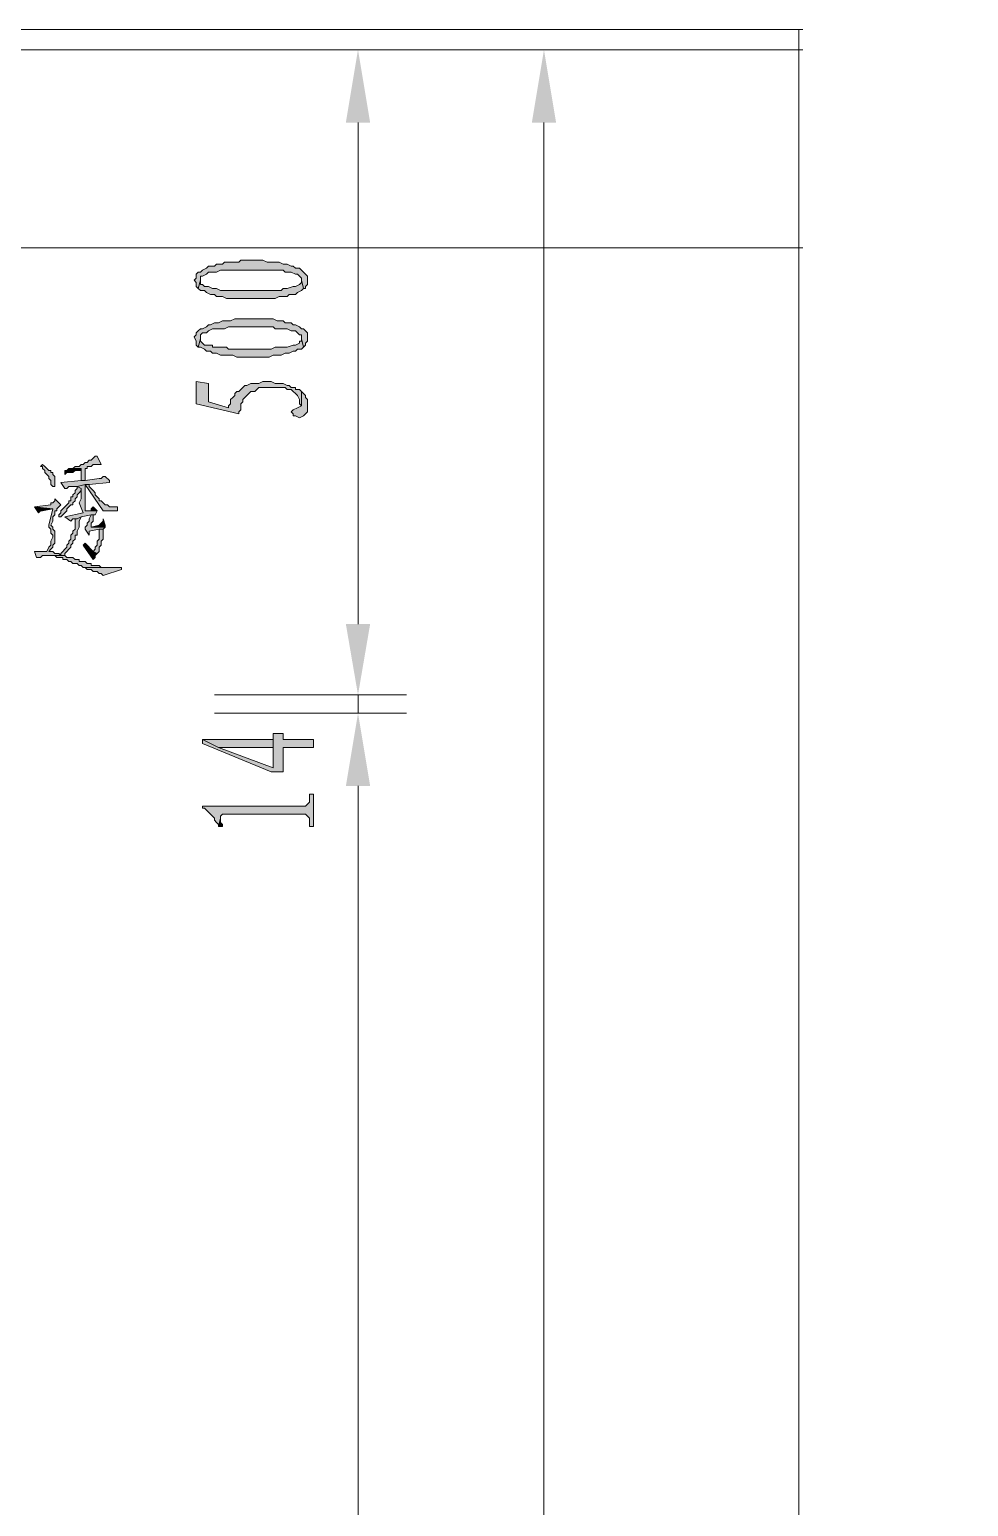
# Model space of a CAD drawing. Header units: millimetres. Extents: x 24 to 410, y 10 to 282.
# Drawn here: x 73.55 to 93.22, y 112.47 to 143.38 of the extents above; entities that cross this region are included whole.
import ezdxf

# ---------------------------------------------------------------- set-up
doc = ezdxf.new("R2010")
doc.units = ezdxf.units.MM

msp = doc.modelspace()

# ---------------------------------------------------------------- hatches: boundary and pattern name
h = msp.add_hatch(color=256)
h.dxf.hatch_style = 2
h.paths.add_polyline_path([(80.179333, 141.435667), (80.687333, 141.435667), (80.433333, 142.959667)])
h = msp.add_hatch(color=256)
h.dxf.hatch_style = 2
h.paths.add_polyline_path([(84.074, 141.435667), (84.582, 141.435667), (84.328, 142.959667)])
h = msp.add_hatch(color=256)
h.dxf.hatch_style = 2
h.paths.add_polyline_path([(77.004333, 138.133667), (77.046667, 138.091333), (77.046667, 138.006667), (77.089, 137.964333), (77.131333, 138.133667), (77.131333, 138.218333), (77.173667, 138.218333), (77.258333, 138.260667), (77.300667, 138.303), (77.47, 138.303), (77.554667, 138.345333), (78.189667, 138.345333), (78.232, 138.345333), (78.867, 138.345333), (78.909333, 138.303), (79.036333, 138.303), (79.121, 138.260667), (79.163333, 138.260667), (79.205667, 138.218333), (79.248, 138.176), (79.248, 138.133667), (79.290333, 137.964333), (79.332667, 137.964333), (79.332667, 138.006667), (79.375, 138.049), (79.375, 138.218333), (79.332667, 138.260667), (79.290333, 138.303), (79.248, 138.345333), (79.205667, 138.387667), (79.121, 138.387667), (79.078667, 138.43), (79.036333, 138.43), (78.951667, 138.472333), (78.867, 138.472333), (78.782333, 138.514667), (78.528333, 138.514667), (78.443667, 138.557), (77.978, 138.557), (77.935667, 138.514667), (77.639333, 138.514667), (77.597, 138.472333), (77.47, 138.472333), (77.427667, 138.43), (77.300667, 138.43), (77.258333, 138.387667), (77.173667, 138.345333), (77.131333, 138.303), (77.089, 138.303), (77.046667, 138.260667), (77.046667, 138.176)])
h = msp.add_hatch(color=256)
h.dxf.hatch_style = 2
h.paths.add_polyline_path([(77.089, 137.964333), (77.131333, 137.922), (77.216, 137.922), (77.258333, 137.879667), (77.343, 137.837333), (77.427667, 137.837333), (77.47, 137.795), (77.597, 137.795), (77.681667, 137.752667), (78.697667, 137.752667), (78.782333, 137.795), (78.824667, 137.795), (78.951667, 137.795), (78.994, 137.837333), (79.121, 137.837333), (79.163333, 137.879667), (79.248, 137.922), (79.290333, 137.964333), (79.248, 138.133667), (79.248, 138.091333), (79.205667, 138.049), (79.121, 138.006667), (79.078667, 138.006667), (78.951667, 137.964333), (78.867, 137.964333), (78.824667, 137.922), (77.554667, 137.922), (77.47, 137.964333), (77.385333, 137.964333), (77.300667, 138.006667), (77.216, 138.006667), (77.173667, 138.049), (77.131333, 138.049), (77.131333, 138.091333), (77.131333, 138.133667)])
h = msp.add_hatch(color=256)
h.dxf.hatch_style = 2
h.paths.add_polyline_path([(77.004333, 136.948333), (77.046667, 136.863667), (77.046667, 136.779), (77.089, 136.736667), (77.131333, 136.906), (77.131333, 136.990667), (77.173667, 137.033), (77.258333, 137.033), (77.300667, 137.075333), (77.385333, 137.117667), (77.639333, 137.117667), (77.724, 137.16), (78.189667, 137.16), (78.232, 137.16), (78.655333, 137.16), (78.697667, 137.117667), (78.951667, 137.117667), (79.036333, 137.075333), (79.121, 137.075333), (79.163333, 137.033), (79.205667, 136.990667), (79.248, 136.990667), (79.248, 136.948333), (79.248, 136.906), (79.290333, 136.736667), (79.332667, 136.779), (79.332667, 136.821333), (79.375, 136.863667), (79.375, 137.033), (79.332667, 137.075333), (79.290333, 137.117667), (79.248, 137.117667), (79.205667, 137.16), (79.121, 137.202333), (79.078667, 137.202333), (79.036333, 137.244667), (78.909333, 137.244667), (78.867, 137.287), (78.74, 137.287), (78.655333, 137.329333), (77.851, 137.329333), (77.766333, 137.287), (77.597, 137.287), (77.512333, 137.244667), (77.427667, 137.244667), (77.343, 137.202333), (77.300667, 137.202333), (77.258333, 137.16), (77.173667, 137.117667), (77.131333, 137.117667), (77.089, 137.075333), (77.046667, 137.033), (77.046667, 136.990667)])
h = msp.add_hatch(color=256)
h.dxf.hatch_style = 2
h.paths.add_polyline_path([(77.089, 136.736667), (77.131333, 136.736667), (77.216, 136.694333), (77.258333, 136.652), (77.343, 136.652), (77.385333, 136.609667), (77.47, 136.609667), (77.554667, 136.567333), (77.808667, 136.567333), (77.893333, 136.525), (78.570667, 136.525), (78.655333, 136.567333), (78.782333, 136.567333), (78.824667, 136.567333), (78.909333, 136.609667), (78.994, 136.609667), (79.078667, 136.652), (79.121, 136.652), (79.163333, 136.694333), (79.248, 136.694333), (79.290333, 136.736667), (79.248, 136.906), (79.248, 136.863667), (79.205667, 136.863667), (79.205667, 136.821333), (79.121, 136.779), (79.078667, 136.779), (78.951667, 136.736667), (78.697667, 136.736667), (78.613, 136.694333), (77.724, 136.694333), (77.681667, 136.736667), (77.385333, 136.736667), (77.385333, 136.779), (77.216, 136.779), (77.173667, 136.821333), (77.131333, 136.863667), (77.131333, 136.906)])
h = msp.add_hatch(color=256)
h.dxf.hatch_style = 2
h.paths.add_polyline_path([(77.046667, 136.017), (77.046667, 135.551333), (77.935667, 135.339667), (77.935667, 135.382), (77.978, 135.424333), (77.978, 135.551333), (78.020333, 135.593667), (78.020333, 135.636), (78.062667, 135.678333), (78.105, 135.720667), (78.147333, 135.763), (78.189667, 135.805333), (78.274333, 135.805333), (78.316667, 135.847667), (78.359, 135.89), (78.909333, 135.89), (78.951667, 135.847667), (79.036333, 135.847667), (79.078667, 135.805333), (79.121, 135.763), (79.163333, 135.720667), (79.205667, 135.636), (79.205667, 135.551333), (79.248, 135.509), (79.248, 135.805333), (79.205667, 135.847667), (79.121, 135.847667), (79.121, 135.89), (79.036333, 135.89), (78.994, 135.932333), (78.951667, 135.932333), (78.867, 135.974667), (78.697667, 135.974667), (78.613, 136.017), (78.443667, 136.017), (78.359, 135.974667), (78.189667, 135.974667), (78.105, 135.932333), (78.062667, 135.932333), (78.020333, 135.89), (77.978, 135.847667), (77.935667, 135.805333), (77.893333, 135.805333), (77.851, 135.763), (77.851, 135.720667), (77.808667, 135.678333), (77.766333, 135.636), (77.766333, 135.551333), (77.724, 135.509), (77.724, 135.466667), (77.300667, 135.593667), (77.300667, 135.974667)])
h = msp.add_hatch(color=256)
h.dxf.hatch_style = 2
h.paths.add_polyline_path([(79.036333, 135.382), (79.078667, 135.339667), (79.078667, 135.297333), (79.121, 135.297333), (79.205667, 135.255), (79.290333, 135.297333), (79.332667, 135.339667), (79.375, 135.382), (79.375, 135.636), (79.332667, 135.678333), (79.332667, 135.720667), (79.290333, 135.763), (79.248, 135.805333), (79.248, 135.509), (79.163333, 135.466667), (79.078667, 135.424333)])
h = msp.add_hatch(color=256)
h.dxf.hatch_style = 2
h.paths.add_polyline_path([(73.829333, 134.281333), (73.787, 134.239), (73.829333, 134.239), (73.829333, 134.196667), (73.871667, 134.154333), (73.871667, 134.112), (73.914, 134.069667), (73.956333, 134.027333), (73.956333, 133.985), (73.998667, 133.942667), (73.998667, 133.858), (74.041, 133.815667), (74.083333, 133.815667), (74.083333, 133.858), (74.083333, 134.027333), (74.041, 134.069667), (74.041, 134.112), (73.998667, 134.112), (73.998667, 134.154333), (73.956333, 134.154333), (73.914, 134.196667), (73.871667, 134.239)])
h = msp.add_hatch(color=256)
h.dxf.hatch_style = 2
h.paths.add_polyline_path([(74.379667, 134.196667), (74.337333, 134.154333), (74.295, 134.154333), (74.295, 134.069667), (74.337333, 134.112), (74.464333, 134.112), (74.506667, 134.154333), (74.633667, 134.154333), (74.633667, 134.196667)])
h = msp.add_hatch(color=256)
h.dxf.hatch_style = 2
h.paths.add_polyline_path([(74.93, 134.450667), (74.887667, 134.408333), (74.845333, 134.366), (74.803, 134.366), (74.760667, 134.323667), (74.718333, 134.323667), (74.676, 134.281333), (74.633667, 134.281333), (74.591333, 134.239), (74.506667, 134.239), (74.464333, 134.196667), (74.379667, 134.196667), (74.633667, 134.196667), (74.633667, 133.942667), (74.718333, 133.942667), (74.718333, 134.196667), (74.760667, 134.196667), (74.760667, 134.239), (74.845333, 134.239), (74.887667, 134.281333), (75.057, 134.281333), (74.972333, 134.450667)])
h = msp.add_hatch(color=256)
h.dxf.hatch_style = 2
h.paths.add_polyline_path([(75.141667, 134.027333), (75.099333, 134.027333), (75.057, 133.985), (75.014667, 133.985), (74.718333, 133.942667), (74.633667, 133.942667), (74.210333, 133.900333), (74.295, 133.773333), (74.337333, 133.773333), (74.379667, 133.815667), (74.549, 133.815667), (74.718333, 133.858), (74.803, 133.858), (75.226333, 133.900333), (75.226333, 133.942667)])
h = msp.add_hatch(color=256)
h.dxf.hatch_style = 2
h.paths.add_polyline_path([(74.718333, 133.858), (74.549, 133.815667), (74.633667, 133.773333), (74.633667, 133.561667), (74.591333, 133.477), (74.676, 133.265333), (74.295, 133.180667), (74.422, 133.096), (74.464333, 133.138333), (74.549, 133.138333), (74.633667, 133.180667), (74.845333, 133.223), (74.93, 133.223), (74.972333, 133.307667), (74.718333, 133.307667), (74.718333, 133.604)])
h = msp.add_hatch(color=256)
h.dxf.hatch_style = 2
h.paths.add_polyline_path([(74.803, 133.858), (74.718333, 133.858), (75.099333, 133.307667), (75.395667, 133.307667), (75.395667, 133.392333), (75.226333, 133.392333), (75.184, 133.434667), (75.141667, 133.434667), (75.099333, 133.477), (75.057, 133.519333), (75.014667, 133.519333), (75.014667, 133.561667), (74.972333, 133.604), (74.93, 133.646333), (74.93, 133.688667), (74.887667, 133.731), (74.845333, 133.773333), (74.803, 133.815667)])
h = msp.add_hatch(color=256)
h.dxf.hatch_style = 2
h.paths.add_polyline_path([(74.083333, 133.561667), (74.083333, 133.519333), (74.041, 133.477), (73.998667, 133.477), (73.998667, 133.434667), (73.66, 133.392333), (74.041, 133.35), (73.956333, 133.011333), (73.956333, 132.969), (73.998667, 132.926667), (73.998667, 132.842), (74.041, 132.799667), (74.041, 132.757333), (73.998667, 132.672667), (73.998667, 132.588), (73.956333, 132.545667), (73.914, 132.461), (73.66, 132.461), (73.702333, 132.334), (73.744667, 132.334), (73.787, 132.334), (73.829333, 132.376333), (74.295, 132.376333), (74.210333, 132.376333), (74.168, 132.418667), (74.083333, 132.418667), (74.041, 132.461), (73.956333, 132.461), (73.998667, 132.503333), (74.041, 132.545667), (74.041, 132.588), (74.083333, 132.630333), (74.083333, 132.884333), (74.041, 132.926667), (74.041, 132.969), (73.998667, 133.011333), (74.041, 133.096), (74.041, 133.180667), (74.083333, 133.223), (74.083333, 133.307667), (74.125667, 133.307667), (74.125667, 133.35), (74.168, 133.392333), (74.210333, 133.434667)])
h = msp.add_hatch(color=256)
h.dxf.hatch_style = 2
h.paths.add_polyline_path([(74.549, 133.815667), (74.549, 133.773333), (74.506667, 133.731), (74.506667, 133.688667), (74.464333, 133.646333), (74.464333, 133.604), (74.422, 133.604), (74.422, 133.519333), (74.379667, 133.519333), (74.379667, 133.477), (74.337333, 133.434667), (74.295, 133.392333), (74.252667, 133.35), (74.210333, 133.307667), (74.210333, 133.265333), (74.168, 133.223), (74.168, 133.180667), (74.210333, 133.180667), (74.252667, 133.223), (74.295, 133.265333), (74.337333, 133.307667), (74.337333, 133.35), (74.379667, 133.392333), (74.422, 133.434667), (74.464333, 133.434667), (74.464333, 133.477), (74.506667, 133.519333), (74.506667, 133.561667), (74.549, 133.604), (74.549, 133.646333), (74.591333, 133.688667), (74.633667, 133.731), (74.633667, 133.773333)])
h = msp.add_hatch(color=256)
h.dxf.hatch_style = 2
h.paths.add_polyline_path([(73.66, 133.392333), (73.744667, 133.265333), (73.787, 133.307667), (73.829333, 133.307667), (74.041, 133.35)])
h = msp.add_hatch(color=256)
h.dxf.hatch_style = 2
h.paths.add_polyline_path([(74.887667, 133.392333), (74.845333, 133.35), (74.845333, 133.307667), (74.803, 133.307667), (74.718333, 133.307667), (74.972333, 133.307667)])
h = msp.add_hatch(color=256)
h.dxf.hatch_style = 2
h.paths.add_polyline_path([(74.633667, 133.180667), (74.549, 133.138333), (74.506667, 133.138333), (74.506667, 133.096), (74.506667, 132.926667), (74.464333, 132.884333), (74.464333, 132.842), (74.422, 132.799667), (74.422, 132.715), (74.379667, 132.672667), (74.379667, 132.630333), (74.337333, 132.588), (74.337333, 132.545667), (74.295, 132.503333), (74.252667, 132.461), (74.210333, 132.418667), (74.210333, 132.376333), (74.295, 132.376333), (74.295, 132.418667), (74.337333, 132.461), (74.379667, 132.503333), (74.422, 132.545667), (74.422, 132.588), (74.464333, 132.630333), (74.464333, 132.672667), (74.506667, 132.715), (74.506667, 132.799667), (74.549, 132.799667), (74.549, 132.884333), (74.591333, 132.969), (74.591333, 133.096)])
h = msp.add_hatch(color=256)
h.dxf.hatch_style = 2
h.paths.add_polyline_path([(74.93, 133.223), (74.845333, 133.223), (74.803, 133.138333), (74.803, 133.096), (74.760667, 133.053667), (74.760667, 133.011333), (74.718333, 132.969), (74.718333, 132.926667), (74.803, 132.799667), (74.803, 132.884333), (75.014667, 132.926667), (75.099333, 132.926667), (75.141667, 132.969), (74.845333, 132.969), (74.845333, 133.053667), (74.887667, 133.096), (74.887667, 133.223)])
h = msp.add_hatch(color=256)
h.dxf.hatch_style = 2
h.paths.add_polyline_path([(75.099333, 133.138333), (75.099333, 133.096), (75.057, 133.053667), (75.014667, 133.011333), (74.845333, 132.969), (75.141667, 132.969), (75.141667, 133.011333)])
h = msp.add_hatch(color=256)
h.dxf.hatch_style = 2
h.paths.add_polyline_path([(74.718333, 132.630333), (74.676, 132.588), (74.887667, 132.291667), (74.93, 132.334), (74.93, 132.376333), (74.972333, 132.418667), (74.887667, 132.461)])
h = msp.add_hatch(color=256)
h.dxf.hatch_style = 2
h.paths.add_polyline_path([(75.099333, 132.926667), (75.014667, 132.926667), (75.014667, 132.884333), (75.014667, 132.715), (74.972333, 132.672667), (74.972333, 132.588), (74.93, 132.545667), (74.93, 132.503333), (74.887667, 132.461), (74.972333, 132.418667), (75.014667, 132.461), (75.014667, 132.545667), (75.057, 132.588), (75.057, 132.672667), (75.099333, 132.715)])
h = msp.add_hatch(color=256)
h.dxf.hatch_style = 2
h.paths.add_polyline_path([(73.829333, 132.461), (73.702333, 132.461), (73.914, 132.461)])
h = msp.add_hatch(color=256)
h.dxf.hatch_style = 2
h.paths.add_polyline_path([(74.252667, 132.376333), (73.914, 132.376333), (73.956333, 132.376333), (74.083333, 132.376333), (74.125667, 132.334), (74.252667, 132.334), (74.252667, 132.291667), (74.337333, 132.291667), (74.379667, 132.249333), (74.422, 132.249333), (74.464333, 132.207), (74.549, 132.207), (74.591333, 132.164667), (74.633667, 132.164667), (74.676, 132.122333), (74.718333, 132.122333), (75.226333, 132.122333), (75.057, 132.122333), (75.014667, 132.164667), (74.845333, 132.164667), (74.845333, 132.207), (74.760667, 132.207), (74.718333, 132.249333), (74.591333, 132.249333), (74.591333, 132.291667), (74.506667, 132.291667), (74.464333, 132.334), (74.337333, 132.334), (74.295, 132.376333)])
h = msp.add_hatch(color=256)
h.dxf.hatch_style = 2
h.paths.add_polyline_path([(75.480333, 132.122333), (74.718333, 132.122333), (74.760667, 132.08), (74.845333, 132.08), (74.887667, 132.037667), (74.972333, 132.037667), (75.014667, 131.995333), (75.057, 131.995333), (75.099333, 131.953), (75.480333, 132.08)])
h = msp.add_hatch(color=256)
h.dxf.hatch_style = 2
h.paths.add_polyline_path([(80.179333, 130.937), (80.687333, 130.937), (80.433333, 129.455333)])
h = msp.add_hatch(color=256)
h.dxf.hatch_style = 2
h.paths.add_polyline_path([(80.179333, 130.937), (80.687333, 130.937), (80.433333, 129.455333)])
h = msp.add_hatch(color=256)
h.dxf.hatch_style = 2
h.paths.add_polyline_path([(80.179333, 127.550333), (80.687333, 127.550333), (80.433333, 129.074333)])
h = msp.add_hatch(color=256)
h.dxf.hatch_style = 2
h.paths.add_polyline_path([(80.179333, 127.550333), (80.687333, 127.550333), (80.433333, 129.074333)])
h = msp.add_hatch(color=256)
h.dxf.hatch_style = 2
h.paths.add_polyline_path([(77.173667, 128.524), (77.173667, 128.439333), (78.613, 127.846667), (78.867, 127.846667), (78.867, 128.354667), (79.502, 128.354667), (79.502, 128.524), (78.867, 128.524), (78.867, 128.651), (78.655333, 128.651), (78.655333, 128.524), (78.655333, 127.931333), (77.512333, 128.354667)])
h = msp.add_hatch(color=256)
h.dxf.hatch_style = 2
h.paths.add_polyline_path([(77.173667, 128.524), (77.512333, 128.354667), (78.655333, 128.354667), (78.655333, 127.931333), (78.655333, 128.524)])
h = msp.add_hatch(color=256)
h.dxf.hatch_style = 2
h.paths.add_polyline_path([(77.173667, 127.127), (77.173667, 127.084667), (77.216, 127.084667), (77.258333, 127.042333), (77.300667, 127), (77.343, 126.957667), (77.385333, 126.915333), (77.427667, 126.873), (77.427667, 126.830667), (77.47, 126.788333), (77.512333, 126.746), (77.512333, 126.703667), (77.554667, 126.873), (77.554667, 126.915333), (77.597, 126.957667), (79.332667, 126.957667), (79.375, 126.915333), (79.417333, 126.873), (79.417333, 126.703667), (79.502, 126.703667), (79.502, 127.381), (79.417333, 127.381), (79.417333, 127.211667), (79.375, 127.169333), (79.332667, 127.127)])
h = msp.add_hatch(color=256)
h.dxf.hatch_style = 2
h.paths.add_polyline_path([(77.512333, 126.703667), (77.597, 126.703667), (77.597, 126.746), (77.554667, 126.788333), (77.554667, 126.873)])

# ---------------------------------------------------------------- linework, layer by layer
at = {"lineweight": 0}
for points in [[(44.45, 143.383), (89.746667, 143.383)], [(89.662, 143.383), (89.662, 83.058), (93.218, 82.592333), (86.275333, 81.491667), (89.662, 80.856667), (89.662, 34.628667)], [(44.534667, 142.959667), (89.746667, 142.959667)], [(77.427667, 142.959667), (81.449333, 142.959667)], [(81.322333, 142.959667), (85.344, 142.959667)], [(80.433333, 130.937), (80.433333, 141.435667)], [(84.328, 36.406667), (84.328, 141.435667)], [(44.534667, 138.811), (89.746667, 138.811)], [(80.433333, 130.937), (80.433333, 132.461)], [(77.427667, 129.455333), (81.449333, 129.455333)], [(77.427667, 129.455333), (81.449333, 129.455333)], [(80.433333, 129.074333), (80.433333, 129.455333)], [(77.427667, 129.074333), (81.449333, 129.074333)], [(77.427667, 129.074333), (81.449333, 129.074333)], [(80.433333, 48.598667), (80.433333, 127.550333)], [(80.433333, 127.550333), (80.433333, 126.068667)]]:
    msp.add_lwpolyline(points, dxfattribs=at)
for points in [[(77.004333, 138.133667), (77.046667, 138.091333), (77.046667, 138.006667), (77.089, 137.964333), (77.131333, 138.133667), (77.131333, 138.218333), (77.173667, 138.218333), (77.258333, 138.260667), (77.300667, 138.303), (77.47, 138.303), (77.554667, 138.345333), (78.189667, 138.345333), (78.232, 138.345333), (78.867, 138.345333), (78.909333, 138.303), (79.036333, 138.303), (79.121, 138.260667), (79.163333, 138.260667), (79.205667, 138.218333), (79.248, 138.176), (79.248, 138.133667), (79.290333, 137.964333), (79.332667, 137.964333), (79.332667, 138.006667), (79.375, 138.049), (79.375, 138.218333), (79.332667, 138.260667), (79.290333, 138.303), (79.248, 138.345333), (79.205667, 138.387667), (79.121, 138.387667), (79.078667, 138.43), (79.036333, 138.43), (78.951667, 138.472333), (78.867, 138.472333), (78.782333, 138.514667), (78.528333, 138.514667), (78.443667, 138.557), (77.978, 138.557), (77.935667, 138.514667), (77.639333, 138.514667), (77.597, 138.472333), (77.47, 138.472333), (77.427667, 138.43), (77.300667, 138.43), (77.258333, 138.387667), (77.173667, 138.345333), (77.131333, 138.303), (77.089, 138.303), (77.046667, 138.260667), (77.046667, 138.176)], [(77.089, 137.964333), (77.131333, 137.922), (77.216, 137.922), (77.258333, 137.879667), (77.343, 137.837333), (77.427667, 137.837333), (77.47, 137.795), (77.597, 137.795), (77.681667, 137.752667), (78.697667, 137.752667), (78.782333, 137.795), (78.824667, 137.795), (78.951667, 137.795), (78.994, 137.837333), (79.121, 137.837333), (79.163333, 137.879667), (79.248, 137.922), (79.290333, 137.964333), (79.248, 138.133667), (79.248, 138.091333), (79.205667, 138.049), (79.121, 138.006667), (79.078667, 138.006667), (78.951667, 137.964333), (78.867, 137.964333), (78.824667, 137.922), (77.554667, 137.922), (77.47, 137.964333), (77.385333, 137.964333), (77.300667, 138.006667), (77.216, 138.006667), (77.173667, 138.049), (77.131333, 138.049), (77.131333, 138.091333), (77.131333, 138.133667)], [(77.004333, 136.948333), (77.046667, 136.863667), (77.046667, 136.779), (77.089, 136.736667), (77.131333, 136.906), (77.131333, 136.990667), (77.173667, 137.033), (77.258333, 137.033), (77.300667, 137.075333), (77.385333, 137.117667), (77.639333, 137.117667), (77.724, 137.16), (78.189667, 137.16), (78.232, 137.16), (78.655333, 137.16), (78.697667, 137.117667), (78.951667, 137.117667), (79.036333, 137.075333), (79.121, 137.075333), (79.163333, 137.033), (79.205667, 136.990667), (79.248, 136.990667), (79.248, 136.948333), (79.248, 136.906), (79.290333, 136.736667), (79.332667, 136.779), (79.332667, 136.821333), (79.375, 136.863667), (79.375, 137.033), (79.332667, 137.075333), (79.290333, 137.117667), (79.248, 137.117667), (79.205667, 137.16), (79.121, 137.202333), (79.078667, 137.202333), (79.036333, 137.244667), (78.909333, 137.244667), (78.867, 137.287), (78.74, 137.287), (78.655333, 137.329333), (77.851, 137.329333), (77.766333, 137.287), (77.597, 137.287), (77.512333, 137.244667), (77.427667, 137.244667), (77.343, 137.202333), (77.300667, 137.202333), (77.258333, 137.16), (77.173667, 137.117667), (77.131333, 137.117667), (77.089, 137.075333), (77.046667, 137.033), (77.046667, 136.990667)], [(77.089, 136.736667), (77.131333, 136.736667), (77.216, 136.694333), (77.258333, 136.652), (77.343, 136.652), (77.385333, 136.609667), (77.47, 136.609667), (77.554667, 136.567333), (77.808667, 136.567333), (77.893333, 136.525), (78.570667, 136.525), (78.655333, 136.567333), (78.782333, 136.567333), (78.824667, 136.567333), (78.909333, 136.609667), (78.994, 136.609667), (79.078667, 136.652), (79.121, 136.652), (79.163333, 136.694333), (79.248, 136.694333), (79.290333, 136.736667), (79.248, 136.906), (79.248, 136.863667), (79.205667, 136.863667), (79.205667, 136.821333), (79.121, 136.779), (79.078667, 136.779), (78.951667, 136.736667), (78.697667, 136.736667), (78.613, 136.694333), (77.724, 136.694333), (77.681667, 136.736667), (77.385333, 136.736667), (77.385333, 136.779), (77.216, 136.779), (77.173667, 136.821333), (77.131333, 136.863667), (77.131333, 136.906)], [(77.046667, 136.017), (77.046667, 135.551333), (77.935667, 135.339667), (77.935667, 135.382), (77.978, 135.424333), (77.978, 135.551333), (78.020333, 135.593667), (78.020333, 135.636), (78.062667, 135.678333), (78.105, 135.720667), (78.147333, 135.763), (78.189667, 135.805333), (78.274333, 135.805333), (78.316667, 135.847667), (78.359, 135.89), (78.909333, 135.89), (78.951667, 135.847667), (79.036333, 135.847667), (79.078667, 135.805333), (79.121, 135.763), (79.163333, 135.720667), (79.205667, 135.636), (79.205667, 135.551333), (79.248, 135.509), (79.248, 135.805333), (79.205667, 135.847667), (79.121, 135.847667), (79.121, 135.89), (79.036333, 135.89), (78.994, 135.932333), (78.951667, 135.932333), (78.867, 135.974667), (78.697667, 135.974667), (78.613, 136.017), (78.443667, 136.017), (78.359, 135.974667), (78.189667, 135.974667), (78.105, 135.932333), (78.062667, 135.932333), (78.020333, 135.89), (77.978, 135.847667), (77.935667, 135.805333), (77.893333, 135.805333), (77.851, 135.763), (77.851, 135.720667), (77.808667, 135.678333), (77.766333, 135.636), (77.766333, 135.551333), (77.724, 135.509), (77.724, 135.466667), (77.300667, 135.593667), (77.300667, 135.974667)], [(79.036333, 135.382), (79.078667, 135.339667), (79.078667, 135.297333), (79.121, 135.297333), (79.205667, 135.255), (79.290333, 135.297333), (79.332667, 135.339667), (79.375, 135.382), (79.375, 135.636), (79.332667, 135.678333), (79.332667, 135.720667), (79.290333, 135.763), (79.248, 135.805333), (79.248, 135.509), (79.163333, 135.466667), (79.078667, 135.424333)], [(73.829333, 134.281333), (73.787, 134.239), (73.829333, 134.239), (73.829333, 134.196667), (73.871667, 134.154333), (73.871667, 134.112), (73.914, 134.069667), (73.956333, 134.027333), (73.956333, 133.985), (73.998667, 133.942667), (73.998667, 133.858), (74.041, 133.815667), (74.083333, 133.815667), (74.083333, 133.858), (74.083333, 134.027333), (74.041, 134.069667), (74.041, 134.112), (73.998667, 134.112), (73.998667, 134.154333), (73.956333, 134.154333), (73.914, 134.196667), (73.871667, 134.239)], [(74.379667, 134.196667), (74.337333, 134.154333), (74.295, 134.154333), (74.295, 134.069667), (74.337333, 134.112), (74.464333, 134.112), (74.506667, 134.154333), (74.633667, 134.154333), (74.633667, 134.196667)], [(74.93, 134.450667), (74.887667, 134.408333), (74.845333, 134.366), (74.803, 134.366), (74.760667, 134.323667), (74.718333, 134.323667), (74.676, 134.281333), (74.633667, 134.281333), (74.591333, 134.239), (74.506667, 134.239), (74.464333, 134.196667), (74.379667, 134.196667), (74.633667, 134.196667), (74.633667, 133.942667), (74.718333, 133.942667), (74.718333, 134.196667), (74.760667, 134.196667), (74.760667, 134.239), (74.845333, 134.239), (74.887667, 134.281333), (75.057, 134.281333), (74.972333, 134.450667)], [(75.141667, 134.027333), (75.099333, 134.027333), (75.057, 133.985), (75.014667, 133.985), (74.718333, 133.942667), (74.633667, 133.942667), (74.210333, 133.900333), (74.295, 133.773333), (74.337333, 133.773333), (74.379667, 133.815667), (74.549, 133.815667), (74.718333, 133.858), (74.803, 133.858), (75.226333, 133.900333), (75.226333, 133.942667)], [(74.718333, 133.858), (74.549, 133.815667), (74.633667, 133.773333), (74.633667, 133.561667), (74.591333, 133.477), (74.676, 133.265333), (74.295, 133.180667), (74.422, 133.096), (74.464333, 133.138333), (74.549, 133.138333), (74.633667, 133.180667), (74.845333, 133.223), (74.93, 133.223), (74.972333, 133.307667), (74.718333, 133.307667), (74.718333, 133.604)], [(74.803, 133.858), (74.718333, 133.858), (75.099333, 133.307667), (75.395667, 133.307667), (75.395667, 133.392333), (75.226333, 133.392333), (75.184, 133.434667), (75.141667, 133.434667), (75.099333, 133.477), (75.057, 133.519333), (75.014667, 133.519333), (75.014667, 133.561667), (74.972333, 133.604), (74.93, 133.646333), (74.93, 133.688667), (74.887667, 133.731), (74.845333, 133.773333), (74.803, 133.815667)], [(74.083333, 133.561667), (74.083333, 133.519333), (74.041, 133.477), (73.998667, 133.477), (73.998667, 133.434667), (73.66, 133.392333), (74.041, 133.35), (73.956333, 133.011333), (73.956333, 132.969), (73.998667, 132.926667), (73.998667, 132.842), (74.041, 132.799667), (74.041, 132.757333), (73.998667, 132.672667), (73.998667, 132.588), (73.956333, 132.545667), (73.914, 132.461), (73.66, 132.461), (73.702333, 132.334), (73.744667, 132.334), (73.787, 132.334), (73.829333, 132.376333), (74.295, 132.376333), (74.210333, 132.376333), (74.168, 132.418667), (74.083333, 132.418667), (74.041, 132.461), (73.956333, 132.461), (73.998667, 132.503333), (74.041, 132.545667), (74.041, 132.588), (74.083333, 132.630333), (74.083333, 132.884333), (74.041, 132.926667), (74.041, 132.969), (73.998667, 133.011333), (74.041, 133.096), (74.041, 133.180667), (74.083333, 133.223), (74.083333, 133.307667), (74.125667, 133.307667), (74.125667, 133.35), (74.168, 133.392333), (74.210333, 133.434667)], [(74.549, 133.815667), (74.549, 133.773333), (74.506667, 133.731), (74.506667, 133.688667), (74.464333, 133.646333), (74.464333, 133.604), (74.422, 133.604), (74.422, 133.519333), (74.379667, 133.519333), (74.379667, 133.477), (74.337333, 133.434667), (74.295, 133.392333), (74.252667, 133.35), (74.210333, 133.307667), (74.210333, 133.265333), (74.168, 133.223), (74.168, 133.180667), (74.210333, 133.180667), (74.252667, 133.223), (74.295, 133.265333), (74.337333, 133.307667), (74.337333, 133.35), (74.379667, 133.392333), (74.422, 133.434667), (74.464333, 133.434667), (74.464333, 133.477), (74.506667, 133.519333), (74.506667, 133.561667), (74.549, 133.604), (74.549, 133.646333), (74.591333, 133.688667), (74.633667, 133.731), (74.633667, 133.773333)], [(73.66, 133.392333), (73.744667, 133.265333), (73.787, 133.307667), (73.829333, 133.307667), (74.041, 133.35)], [(74.887667, 133.392333), (74.845333, 133.35), (74.845333, 133.307667), (74.803, 133.307667), (74.718333, 133.307667), (74.972333, 133.307667)], [(74.633667, 133.180667), (74.549, 133.138333), (74.506667, 133.138333), (74.506667, 133.096), (74.506667, 132.926667), (74.464333, 132.884333), (74.464333, 132.842), (74.422, 132.799667), (74.422, 132.715), (74.379667, 132.672667), (74.379667, 132.630333), (74.337333, 132.588), (74.337333, 132.545667), (74.295, 132.503333), (74.252667, 132.461), (74.210333, 132.418667), (74.210333, 132.376333), (74.295, 132.376333), (74.295, 132.418667), (74.337333, 132.461), (74.379667, 132.503333), (74.422, 132.545667), (74.422, 132.588), (74.464333, 132.630333), (74.464333, 132.672667), (74.506667, 132.715), (74.506667, 132.799667), (74.549, 132.799667), (74.549, 132.884333), (74.591333, 132.969), (74.591333, 133.096)], [(74.93, 133.223), (74.845333, 133.223), (74.803, 133.138333), (74.803, 133.096), (74.760667, 133.053667), (74.760667, 133.011333), (74.718333, 132.969), (74.718333, 132.926667), (74.803, 132.799667), (74.803, 132.884333), (75.014667, 132.926667), (75.099333, 132.926667), (75.141667, 132.969), (74.845333, 132.969), (74.845333, 133.053667), (74.887667, 133.096), (74.887667, 133.223)], [(75.099333, 133.138333), (75.099333, 133.096), (75.057, 133.053667), (75.014667, 133.011333), (74.845333, 132.969), (75.141667, 132.969), (75.141667, 133.011333)], [(74.718333, 132.630333), (74.676, 132.588), (74.887667, 132.291667), (74.93, 132.334), (74.93, 132.376333), (74.972333, 132.418667), (74.887667, 132.461)], [(75.099333, 132.926667), (75.014667, 132.926667), (75.014667, 132.884333), (75.014667, 132.715), (74.972333, 132.672667), (74.972333, 132.588), (74.93, 132.545667), (74.93, 132.503333), (74.887667, 132.461), (74.972333, 132.418667), (75.014667, 132.461), (75.014667, 132.545667), (75.057, 132.588), (75.057, 132.672667), (75.099333, 132.715)], [(73.829333, 132.461), (73.702333, 132.461), (73.914, 132.461)], [(74.252667, 132.376333), (73.914, 132.376333), (73.956333, 132.376333), (74.083333, 132.376333), (74.125667, 132.334), (74.252667, 132.334), (74.252667, 132.291667), (74.337333, 132.291667), (74.379667, 132.249333), (74.422, 132.249333), (74.464333, 132.207), (74.549, 132.207), (74.591333, 132.164667), (74.633667, 132.164667), (74.676, 132.122333), (74.718333, 132.122333), (75.226333, 132.122333), (75.057, 132.122333), (75.014667, 132.164667), (74.845333, 132.164667), (74.845333, 132.207), (74.760667, 132.207), (74.718333, 132.249333), (74.591333, 132.249333), (74.591333, 132.291667), (74.506667, 132.291667), (74.464333, 132.334), (74.337333, 132.334), (74.295, 132.376333)], [(75.480333, 132.122333), (74.718333, 132.122333), (74.760667, 132.08), (74.845333, 132.08), (74.887667, 132.037667), (74.972333, 132.037667), (75.014667, 131.995333), (75.057, 131.995333), (75.099333, 131.953), (75.480333, 132.08)], [(77.173667, 128.524), (77.173667, 128.439333), (78.613, 127.846667), (78.867, 127.846667), (78.867, 128.354667), (79.502, 128.354667), (79.502, 128.524), (78.867, 128.524), (78.867, 128.651), (78.655333, 128.651), (78.655333, 128.524), (78.655333, 127.931333), (77.512333, 128.354667)], [(77.173667, 128.524), (77.512333, 128.354667), (78.655333, 128.354667), (78.655333, 127.931333), (78.655333, 128.524)], [(77.173667, 127.127), (77.173667, 127.084667), (77.216, 127.084667), (77.258333, 127.042333), (77.300667, 127), (77.343, 126.957667), (77.385333, 126.915333), (77.427667, 126.873), (77.427667, 126.830667), (77.47, 126.788333), (77.512333, 126.746), (77.512333, 126.703667), (77.554667, 126.873), (77.554667, 126.915333), (77.597, 126.957667), (79.332667, 126.957667), (79.375, 126.915333), (79.417333, 126.873), (79.417333, 126.703667), (79.502, 126.703667), (79.502, 127.381), (79.417333, 127.381), (79.417333, 127.211667), (79.375, 127.169333), (79.332667, 127.127)], [(77.512333, 126.703667), (77.597, 126.703667), (77.597, 126.746), (77.554667, 126.788333), (77.554667, 126.873)]]:
    msp.add_lwpolyline(points, close=True, dxfattribs=at)

doc.saveas('drawing.dxf')
